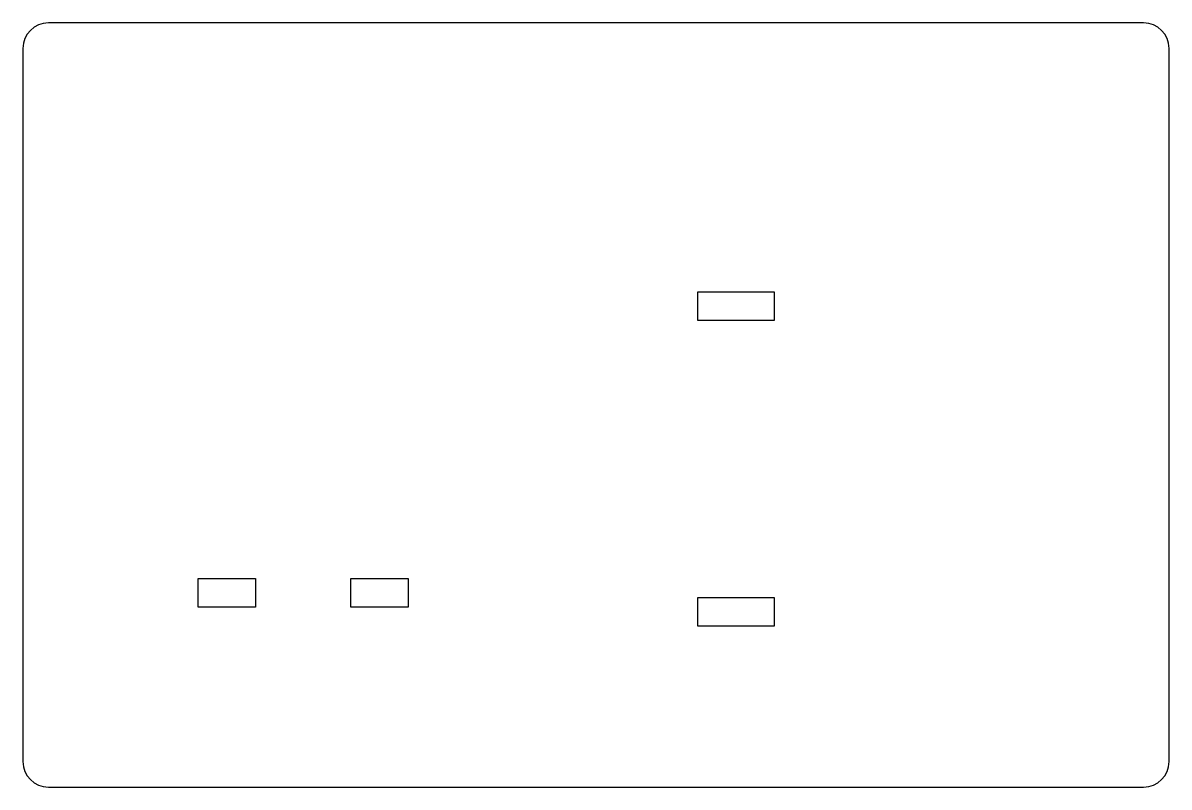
# Model space of a CAD drawing. Header units: millimetres. Extents: x -180 to 180, y -120 to 120.
import ezdxf

# ---------------------------------------------------------------- set-up
doc = ezdxf.new("R2010")
doc.units = ezdxf.units.MM

msp = doc.modelspace()

# ---------------------------------------------------------------- linework, layer by layer
for p, q in [((172, 120, 3), (-172, 120, 3)), ((-180, 112, 3), (-180, -112, 3)), ((180, -112, 3), (180, 112, 3)), ((32, 26.5, 3), (32, 35.5, 3)), ((32, 35.5, 3), (56, 35.5, 3)), ((56, 35.5, 3), (56, 26.5, 3)), ((56, 26.5, 3), (32, 26.5, 3)), ((-125, -63.5, 3), (-125, -54.5, 3)), ((-125, -54.5, 3), (-107, -54.5, 3)), ((-107, -54.5, 3), (-107, -63.5, 3)), ((-77, -63.5, 3), (-77, -54.5, 3)), ((-77, -54.5, 3), (-59, -54.5, 3)), ((-59, -54.5, 3), (-59, -63.5, 3)), ((32, -69.5, 3), (32, -60.5, 3)), ((32, -60.5, 3), (56, -60.5, 3)), ((56, -60.5, 3), (56, -69.5, 3)), ((-107, -63.5, 3), (-125, -63.5, 3)), ((-59, -63.5, 3), (-77, -63.5, 3)), ((56, -69.5, 3), (32, -69.5, 3)), ((-172, -120, 3), (172, -120, 3))]:
    msp.add_line(p, q)
for centre, start, end in [((-172, 112, 3), 90, 180), ((172, 112, 3), 0, 90), ((-172, -112, 3), 180, 270), ((172, -112, 3), -90, 0)]:
    msp.add_arc(centre, 8, start, end)

doc.saveas('drawing.dxf')
